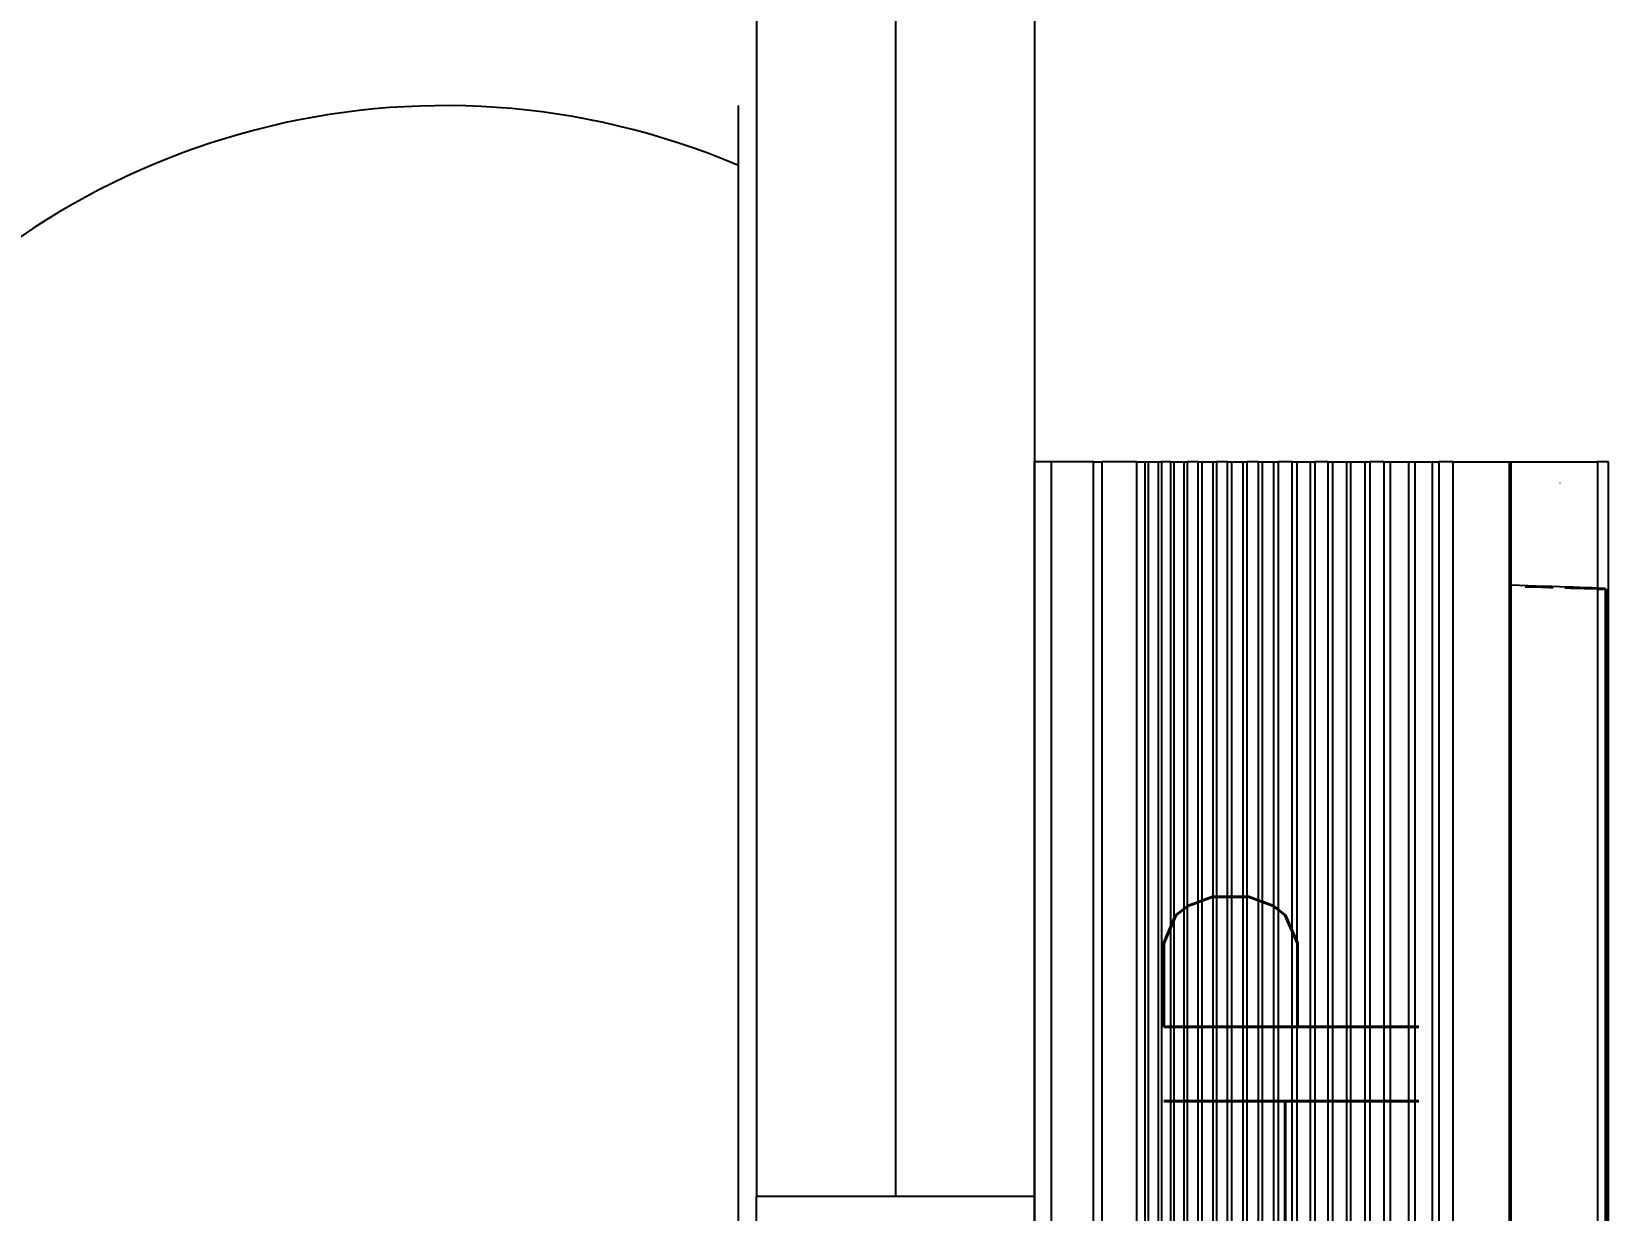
# Model space of a CAD drawing. Header units: inches. Extents: x 16928 to 514628, y -1471 to 241387.
# Drawn here: x 56871 to 57496, y 46456 to 46923 of the extents above; entities that cross this region are included whole.
import ezdxf

# ---------------------------------------------------------------- set-up
doc = ezdxf.new("R2010")
doc.units = ezdxf.units.IN
doc.header["$MEASUREMENT"] = 0
for name, color, linetype in [('Edges', 7, 'Continuous'), ('ELECT', 6, 'Continuous'), ('TB', 8, 'Continuous'), ('WIN', 9, 'Continuous')]:
    doc.layers.add(name, color=color, linetype=linetype)
doc.styles.add('LAILA', font='romans.shx', dxfattribs={"width": 0.85})

# ---------------------------------------------------------------- blocks, each defined once
blk = doc.blocks.new('air con')
at = {"layer": 'Edges'}
for p, q in [((71.402, 41.898), (152.402, 41.898)), ((152.402, 41.095), (152.402, 41.898)), ((71.402, 41.095), (152.402, 41.095)), ((152.402, 39.122), (152.402, 41.095)), ((71.402, 39.122), (152.402, 39.122)), ((152.402, 38.724), (71.402, 38.724)), ((152.402, 39.122), (152.402, 38.724)), ((152.402, 37.092), (152.402, 38.724)), ((152.402, 37.092), (71.402, 37.092)), ((152.402, 37.092), (152.402, 36.701)), ((152.402, 36.701), (71.402, 36.701)), ((152.402, 36.542), (71.402, 36.542)), ((152.402, 36.701), (152.402, 36.542)), ((152.402, 36.542), (152.402, 36.078)), ((152.402, 36.078), (71.402, 36.078)), ((152.402, 35.914), (71.402, 35.914)), ((152.402, 36.078), (152.402, 35.914)), ((152.402, 35.493), (152.402, 35.914)), ((152.402, 35.493), (71.402, 35.493)), ((152.402, 35.34), (71.402, 35.34)), ((152.402, 34.877), (71.402, 34.877)), ((152.402, 35.493), (152.402, 35.34)), ((152.402, 35.34), (152.402, 34.877)), ((152.402, 34.877), (152.402, 34.709)), ((152.402, 34.709), (71.402, 34.709)), ((152.402, 34.207), (71.402, 34.207)), ((152.402, 34.207), (152.402, 34.709)), ((152.402, 34.207), (152.402, 34.022)), ((152.402, 34.022), (71.402, 34.022)), ((152.402, 33.51), (71.402, 33.51)), ((152.402, 34.022), (152.402, 33.51)), ((152.402, 33.51), (152.402, 33.335)), ((152.402, 33.335), (71.402, 33.335)), ((152.402, 32.826), (71.402, 32.826)), ((152.402, 32.826), (152.402, 33.335)), ((152.402, 32.826), (152.402, 32.625)), ((152.402, 32.625), (71.402, 32.625)), ((152.402, 32.098), (71.402, 32.098)), ((152.402, 31.911), (71.402, 31.911)), ((152.402, 32.625), (152.402, 32.098)), ((152.402, 32.098), (152.402, 31.911)), ((152.402, 31.378), (152.402, 31.911)), ((152.402, 31.378), (71.402, 31.378)), ((152.402, 31.189), (71.402, 31.189)), ((152.402, 31.378), (152.402, 31.189)), ((152.402, 31.189), (152.402, 30.654)), ((152.402, 30.654), (71.402, 30.654)), ((152.402, 30.439), (71.402, 30.439)), ((152.402, 30.654), (152.402, 30.439)), ((152.402, 29.791), (152.402, 30.439)), ((152.402, 29.791), (71.402, 29.791)), ((152.402, 29.791), (152.402, 29.562)), ((152.402, 29.562), (71.402, 29.562)), ((152.402, 28.935), (71.402, 28.935)), ((152.402, 29.562), (152.402, 28.935)), ((152.402, 28.935), (152.402, 28.714)), ((152.402, 28.714), (71.402, 28.714)), ((152.402, 28.092), (152.402, 28.714)), ((152.402, 28.092), (71.402, 28.092)), ((152.402, 27.871), (71.402, 27.871)), ((152.402, 28.092), (152.402, 27.871)), ((152.402, 27.871), (152.402, 27.226)), ((152.402, 27.226), (71.402, 27.226)), ((152.402, 27.024), (71.402, 27.024)), ((152.402, 27.226), (152.402, 27.024)), ((152.402, 27.024), (152.402, 26.349)), ((152.402, 26.349), (71.402, 26.349)), ((152.402, 26.117), (71.402, 26.117)), ((152.402, 26.349), (152.402, 26.117)), ((152.402, 25.469), (152.402, 26.117)), ((152.402, 25.469), (71.402, 25.469)), ((152.402, 25.469), (152.402, 25.162)), ((152.402, 25.162), (71.402, 25.162)), ((152.402, 25.162), (152.402, 24.304)), ((152.402, 24.304), (71.402, 24.304)), ((152.402, 24.002), (71.402, 24.002)), ((152.402, 24.304), (152.402, 24.002)), ((152.402, 24.002), (152.402, 23.184)), ((152.402, 23.184), (71.402, 23.184)), ((152.402, 23.184), (152.402, 22.883)), ((152.402, 22.883), (71.402, 22.883)), ((152.402, 22.213), (152.402, 22.883)), ((152.402, 22.213), (71.402, 22.213)), ((152.402, 22.213), (152.402, 19.568)), ((152.402, 19.568), (71.402, 19.568)), ((152.402, 19.493), (71.402, 19.493)), ((146.588, 19.085), (146.601, 19.493)), ((152.402, 19.568), (152.402, 19.493)), ((152.402, 19.493), (152.402, 15.42)), ((146.504, 18.391), (146.514, 18.752)), ((146.514, 18.752), (146.516, 18.813)), ((146.562, 18.299), (146.575, 18.687)), ((146.575, 18.687), (146.588, 19.085)), ((146.484, 17.685), (146.494, 18.035)), ((146.494, 18.035), (146.504, 18.391)), ((146.538, 17.558), (146.55, 17.923)), ((146.55, 17.923), (146.562, 18.299)), ((146.479, 17.503), (146.484, 17.685)), ((146.516, 16.869), (146.527, 17.206)), ((146.527, 17.206), (146.538, 17.558)), ((151.402, 17.184), (151.402, 17.175)), ((146.438, 16.032), (146.447, 16.349)), ((146.447, 16.349), (146.456, 16.673)), ((146.456, 16.673), (146.464, 16.956)), ((146.495, 16.239), (146.505, 16.546)), ((146.505, 16.546), (146.516, 16.869)), ((146.421, 15.42), (146.429, 15.722)), ((146.429, 15.722), (146.438, 16.032)), ((146.468, 15.42), (146.477, 15.675)), ((146.477, 15.675), (146.486, 15.948)), ((146.486, 15.948), (146.495, 16.239)), ((71.402, 14.898), (152.402, 14.898)), ((146.421, 15.42), (76.921, 15.42)), ((146.421, 15.051), (76.921, 15.051)), ((146.421, 15.012), (76.921, 15.012)), ((146.468, 15.42), (146.421, 15.42)), ((146.421, 15.42), (146.421, 15.051)), ((146.468, 15.051), (146.421, 15.051)), ((146.421, 15.051), (146.421, 15.012)), ((152.402, 15.42), (146.468, 15.42)), ((146.468, 15.42), (146.468, 15.051)), ((152.402, 14.898), (152.402, 15.42))]:
    blk.add_line(p, q, dxfattribs=at)
blk = doc.blocks.new('1.5HP AIR CONDITION')
at = {"xscale": 8.418925363059017, "yscale": 8.418925363059017, "zscale": 8.418925363059017}
blk.add_blockref('air con', (-1491.41, 75.24), dxfattribs=at)
at = {"insert": (-711.8, 376.76), "char_height": 101.04, "width": 989.2754, "attachment_point": 1, "style": 'LAILA'}
blk.add_mtext('1.5HP', dxfattribs=at)
blk = doc.blocks.new('13A SSO 300mm')
at = {"layer": 'ELECT', "color": 6}
blk.add_line((-297.44, 0), (297.44, 0), dxfattribs=at)
blk.add_arc((0, 116.33), 297.44, 336.97635, 203.02365, dxfattribs=at)

msp = doc.modelspace()

# ---------------------------------------------------------------- linework, layer by layer
at = {"layer": 'WIN'}
for p, q in [((57158.56, 47411.26), (57158.56, 46461.26)), ((57213.56, 47411.26), (57213.56, 46461.26)), ((57268.56, 47411.26), (57268.56, 46461.26)), ((57158.56, 46411.26), (57158.56, 46461.26)), ((57268.56, 46461.26), (57268.56, 46411.26))]:
    msp.add_line(p, q, dxfattribs=at)
msp.add_lwpolyline([(57268.56, 46461.26), (57158.56, 46461.26)], dxfattribs=at)

# ---------------------------------------------------------------- block references
at = {"rotation": 89.99999999999999}
msp.add_blockref('1.5HP AIR CONDITION', (57696.53, 46960.57), dxfattribs=at)
at = {"layer": 'TB', "color": 6, "linetype": 'Continuous', "rotation": 90}
msp.add_blockref('13A SSO 300mm', (57151.35, 46595.9), dxfattribs=at)

doc.saveas('drawing.dxf')
